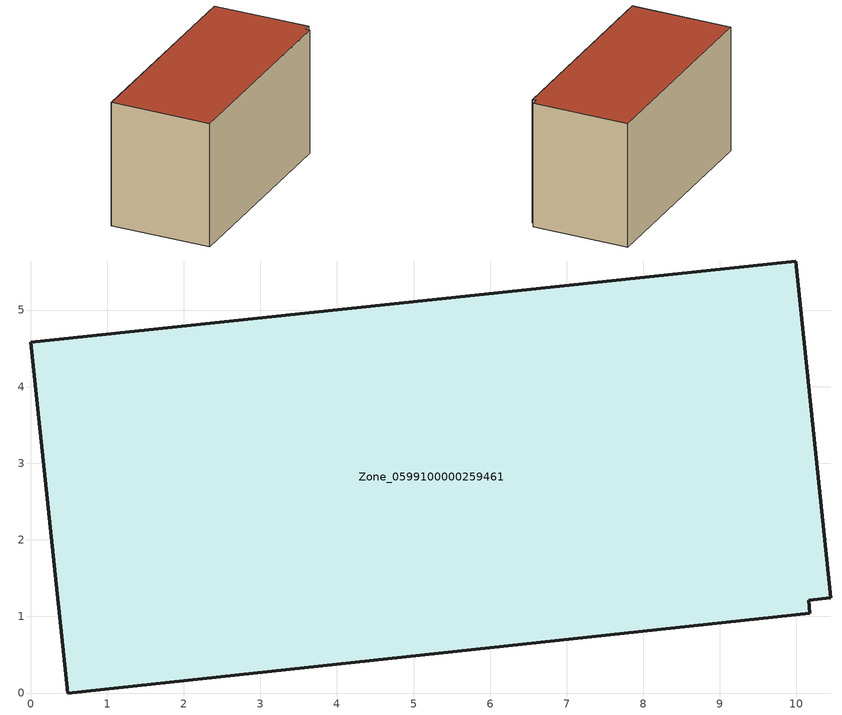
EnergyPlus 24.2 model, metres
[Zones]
Zone_0599100000259461
 floor ground (C_G): 10.45,1.24 10.16,1.21 10.17,1.04 0.48,0 0,4.58 9.99,5.64 z3.76
 wall outside (C_F): 10.45,1.24 9.99,5.64 0,4.58 0.48,0 10.17,1.04 10.16,1.21 10.45,1.24 z3.76:9.58
 roof outside (C_R): 10.16,1.21 10.45,1.24 9.99,5.64 0,4.58 0.48,0 10.17,1.04 z9.58
[BUILDING]
Pand.0599100000259461: North Axis=0; Terrain=City; Loads Convergence Tolerance Value=0.04; Temperature Convergence Tolerance Value=0.4; Solar Distribution=FullExterior; Maximum Number of Warmup Days=25; Minimum Number of Warmup Days=1
[Site:Location]
Rotterdam.The.Hague.AP_ZH_NLD Design_Conditions: Latitude=51.96; Longitude=4.45; Time Zone=1; Elevation=-4.5
[SITE:GROUNDTEMPERATURE:BUILDINGSURFACE]
18, 18, 18, 18, 18, 18, 18, 18, 18, 18, 18, 18
[MATERIAL] Thermal Absorptance=0.9; Solar Absorptance=0.7; Visible Absorptance=0.7
Name | Roughness | Thickness | Conductivity | Density | Specific Heat
G.TI.1946-1964 | MediumSmooth | 0.15 | 1 | 540 | 1210
F.TI.1946-1964 | Rough | 0.3 | 0.857143 | 1920 | 840
R.TI.1946-1964 | MediumRough | 0.2 | 0.277778 | 1500 | 1000
[CONSTRUCTION]
C_G: G.TI.1946-1964
C_F: F.TI.1946-1964
C_R: R.TI.1946-1964
[ZONE]
Zone_0599100000259461: Type=1; Multiplier=1; Ceiling Height=Autocalculate; Volume=Autocalculate; Floor Area=autocalculate; Part of Total Floor Area=Yes
[ZONEINFILTRATION:DESIGNFLOWRATE]
Infil_Zone_0599100000259461: Zone or ZoneList or Space or SpaceList=Zone_0599100000259461; Schedule=AlwaysOn; Design Flow Rate Calculation Method=Flow/Area; Flow Rate per Floor Area=0.003; Constant Term Coefficient=1; Temperature Term Coefficient=0; Velocity Term Coefficient=0; Velocity Squared Term Coefficient=0
[HVACTEMPLATE:ZONE:IDEALLOADSAIRSYSTEM]
Zone_0599100000259461: Maximum Heating Supply Air Temperature=50; Minimum Cooling Supply Air Temperature=13; Maximum Heating Supply Air Humidity Ratio=0.0156; Minimum Cooling Supply Air Humidity Ratio=0.0077; Heating Limit=NoLimit; Cooling Limit=NoLimit; Dehumidification Control Type=ConstantSensibleHeatRatio; Cooling Sensible Heat Ratio=0.7; Dehumidification Setpoint=60; Humidification Control Type=None; Humidification Setpoint=30; Outdoor Air Method=None; Outdoor Air Flow Rate per Person=0.00944; Outdoor Air Flow Rate per Zone Floor Area=0; Outdoor Air Flow Rate per Zone=0; Demand Controlled Ventilation Type=None; Outdoor Air Economizer Type=NoEconomizer; Heat Recovery Type=None; Sensible Heat Recovery Effectiveness=0.7; Latent Heat Recovery Effectiveness=0.65
[ZONECONTROL:THERMOSTAT]
ThermostatControl_Zone_0599100000259461: Zone or ZoneList=Zone_0599100000259461; Control Type Schedule=DualSetpointControlType; Control 1=Thermostat_Zone_0599100000259461; Temperature Difference Between Cutout And Setpoint=0
[THERMOSTATSETPOINT:DUALSETPOINT]
Thermostat_Zone_0599100000259461: Heating Setpoint Temperature Schedule=HeatingSetpoint_Zone_0599100000259461; Cooling Setpoint Temperature Schedule=CoolingSetpoint_Zone_0599100000259461
[SCHEDULE:COMPACT]
HeatingSetpoint_Zone_0599100000259461: Through: 12/31, For: AllDays, Until: 24:00, 21
CoolingSetpoint_Zone_0599100000259461: Through: 12/31, For: AllDays, Until: 24:00, 24
DualSetpointControlType: Through: 12/31, For: AllDays, Until: 24:00, 4
AlwaysOn: Through: 12/31, For: AllDays, Until: 24:00, 1
